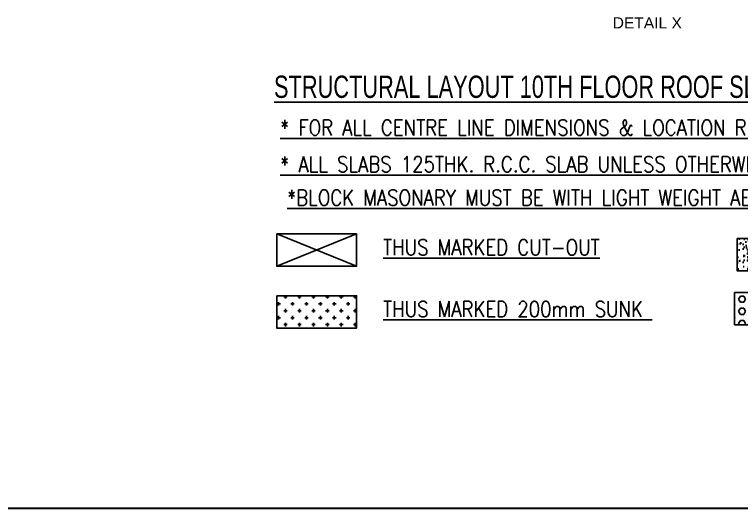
# Model space of a CAD drawing. Header units: millimetres. Extents: x 1078357 to 2594950, y -4969473 to -4636555.
# Drawn here: x 1934726 to 1947776, y -4681424 to -4672548 of the extents above; entities that cross this region are included whole.
import ezdxf

# ---------------------------------------------------------------- set-up
doc = ezdxf.new("R2010")
doc.units = ezdxf.units.MM
doc.layers.get('0').update_dxf_attribs({"lineweight": 0})
doc.layers.add('Boundary', color=40, linetype='Continuous', lineweight=30)
doc.layers.add('HATCH', color=8, linetype='Continuous', lineweight=30)
for name, color, linetype in [('S TEXT', 7, 'Continuous'), ('S-CUT OUT', 3, 'Continuous'), ('S-LEGEND', 7, 'Continuous'), ('SLAB FOLD', 8, 'Continuous')]:
    doc.layers.add(name, color=color, linetype=linetype)
doc.styles.add('ARIAL', font='arial.ttf')
doc.styles.add('ROMANS', font='romans.shx', dxfattribs={"width": 0.85})
doc.styles.add('SANSSERIF', font='sas_____.pfb')

msp = doc.modelspace()

# ---------------------------------------------------------------- hatches: boundary and pattern name
at = {"layer": 'HATCH'}
h = msp.add_hatch(dxfattribs=at)
h.set_pattern_fill('AR-SAND', color=8, scale=3, angle=90)
h.set_pattern_definition([(127.5, (1201267.01, -39775.43), (-146.8239712, -4.800094), [0, -115.824, 0, -129.54, 0, -123.825]), (97.5, (1201267, -39775.43), (-215.04753, 134.856985), [0, -62.484, 0, -104.394, 0, -40.005]), (57.5, (1201267.01, -39869.16), (-0.4311554, 237.297711), [0, -38.1, 0, -137.16, 0, -179.07]), (47.5, (1201267, -39869.16), (-66.878797, 229.066936), [0, -19.05, 0, -89.916, 0, -102.87])])
h.paths.add_polyline_path([(1947700.8, -4676573.8), (1949136.3, -4676573.8), (1949136.3, -4677155.2), (1947700.8, -4677155.2)])
at = {"layer": 'SLAB FOLD', "ltscale": 1000}
h = msp.add_hatch(dxfattribs=at)
h.set_pattern_fill('CROSS', color=8, scale=500, angle=180)
h.set_pattern_definition([(180, (3418248.2, -4080495.58), (-125, -125), [62.5, -187.5]), (270, (3418216.94, -4080464.33), (125, -125), [62.5, -187.5])])
h.paths.add_polyline_path([(1939432.4, -4677600.5), (1940868, -4677600.5), (1940868, -4678181.8), (1939432.4, -4678181.8)])
h = msp.add_hatch(dxfattribs=at)
h.set_pattern_fill('HEX', color=8, scale=20, angle=180)
h.set_pattern_definition([(180, (1900194.59, -4432778.77), (-1e-14, -109.985226), [63.5, -127]), (300, (1900194.59, -4432778.77), (95.25, 54.992613), [63.5, -127]), (240, (1900131.09, -4432778.77), (95.25, -54.992613), [63.5, -127])])
h.paths.add_polyline_path([(1947653.9, -4677541.7), (1949089.5, -4677541.7), (1949089.5, -4678123.1), (1947653.9, -4678123.1)])

# ---------------------------------------------------------------- linework, layer by layer
at = {"layer": 'Boundary', "ltscale": 700, "elevation": 0}
msp.add_lwpolyline([(1919972.4, -4636994.1), (2025785.6, -4636994.1), (2025785.6, -4681423.9), (1919972.4, -4681423.9)], close=True, dxfattribs=at)
at = {"layer": 'S-CUT OUT', "ltscale": 1000}
for p, q in [((1939432.4, -4676490.9, 0.2), (1940868, -4677072.3, 0.2)), ((1940868, -4676490.9, 0.2), (1939432.4, -4677072.3, 0.2))]:
    msp.add_line(p, q, dxfattribs=at)
at = {"layer": 'S-CUT OUT', "ltscale": 1000, "elevation": 0.2}
msp.add_lwpolyline([(1939432.4, -4676490.9), (1940868, -4676490.9), (1940868, -4677072.3), (1939432.4, -4677072.3)], close=True, dxfattribs=at)
at = {"layer": 'S-LEGEND', "color": 1, "linetype": 'Continuous', "elevation": 0.2}
for points in [[(1947700.8, -4676573.8), (1949136.3, -4676573.8), (1949136.3, -4677155.2), (1947700.8, -4677155.2)], [(1939432.4, -4677600.5), (1940868, -4677600.5), (1940868, -4678181.8), (1939432.4, -4678181.8)], [(1947653.9, -4677541.7), (1949089.5, -4677541.7), (1949089.5, -4678123.1), (1947653.9, -4678123.1)]]:
    msp.add_lwpolyline(points, close=True, dxfattribs=at)

# ---------------------------------------------------------------- texts
at = {"color": 4, "ltscale": 700, "style": 'ARIAL'}
msp.add_text('DETAIL X', height=200, rotation=359.91847, dxfattribs=at).set_placement((1945465, -4672796.7, -2.7))
at = {"layer": 'S TEXT', "color": 1, "extrusion": (-1.33677e-08, 3.74197e-09, 1), "style": 'SANSSERIF', "width": 0.7}
msp.add_text('%%USTRUCTURAL LAYOUT 10TH FLOOR ROOF SLAB LVL.. (REFUGE FLOOR) (TOWER 1)', height=400, dxfattribs=at).set_placement((1939384.4, -4674045.6, 0.2))
at = {"layer": 'S-LEGEND', "color": 0, "linetype": 'Continuous', "style": 'ROMANS', "width": 0.85}
for s, p in [('%%U* FOR ALL CENTRE LINE DIMENSIONS & LOCATION REFER ARCH. DRG.', (1939496.6, -4674719.8, 0.2)), ('%%U* ALL SLABS 125THK. R.C.C. SLAB UNLESS OTHERWISE SPECIFIED.', (1939496.6, -4675378.1, 0.2)), ('%%UTHUS MARKED CUT-OUT', (1941343, -4676871.1, 0.2)), ('%%UTHUS MARKED 200mm SUNK ', (1941343, -4677980.6, 0.2))]:
    msp.add_text(s, height=280.28, dxfattribs=at).set_placement(p)
at = {"layer": 'S-LEGEND', "color": 0, "linetype": 'Continuous', "insert": (1939619.9, -4676073, 0.2), "char_height": 280.2804, "width": 26415.119, "attachment_point": 7, "style": 'ROMANS'}
msp.add_mtext('{\\L*BLOCK MASONARY MUST BE WITH LIGHT WEIGHT AERATED CONC. BLOCK DENSITY NOT MORE THAN 8.0KN/M\\fArial|b0|i0|c0|p34;\\l³}', dxfattribs=at)

doc.saveas('drawing.dxf')
